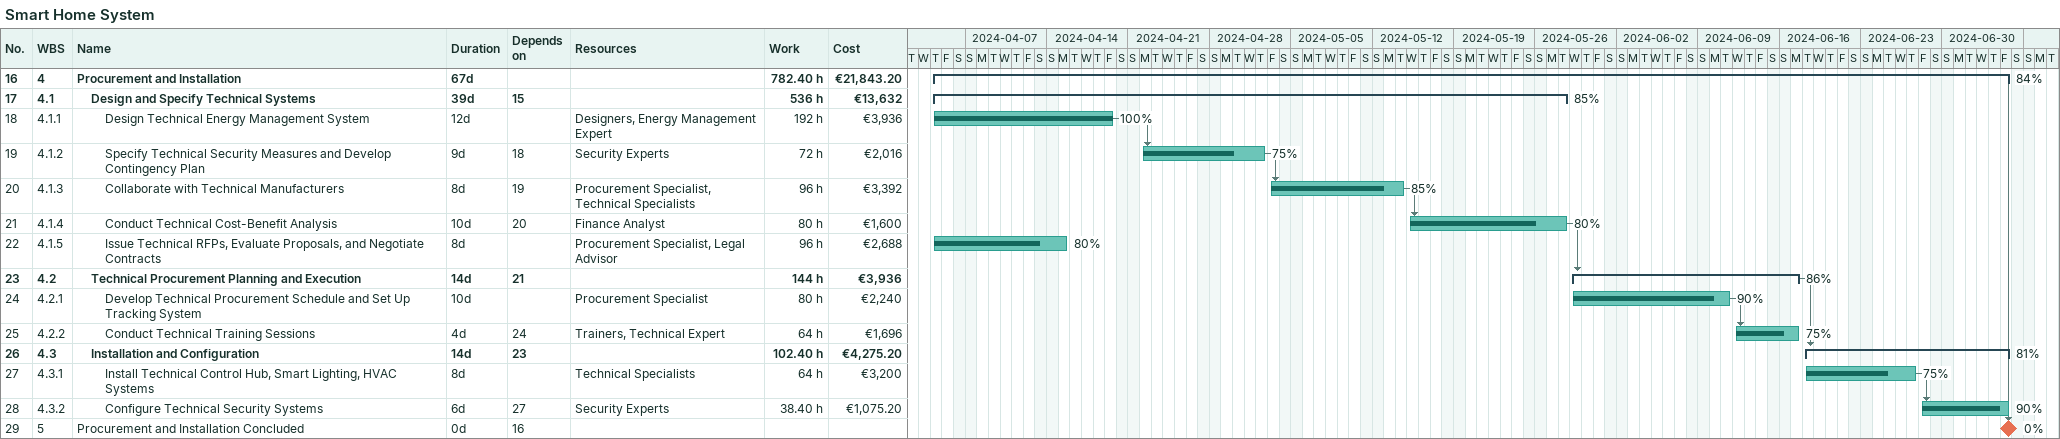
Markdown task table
Smart Home System

| ID | WBS | Task | Duration | Start | Finish | Predecessors | Resources | % complete | Work (h) | Cost (€) |
|---|---|---|---|---|---|---|---|---|---|---|
| 16 | 4 | **Procurement and Installation** | 67d | 2024-04-04 | 2024-07-05 |  |  | 84 | 782.40 | 21843.20 |
| 17 | 4.1 | **Design and Specify Technical Systems** | 39d | 2024-04-04 | 2024-05-28 | 15 |  | 85 | 536 | 13632 |
| 18 | 4.1.1 | Design Technical Energy Management System | 12d | 2024-04-04 | 2024-04-19 |  | Designers, Energy Management Expert | 100 | 192 | 3936 |
| 19 | 4.1.2 | Specify Technical Security Measures and Develop Contingency Plan | 9d | 2024-04-22 | 2024-05-02 | 18 | Security Experts | 75 | 72 | 2016 |
| 20 | 4.1.3 | Collaborate with Technical Manufacturers | 8d | 2024-05-03 | 2024-05-14 | 19 | Procurement Specialist, Technical Specialists | 85 | 96 | 3392 |
| 21 | 4.1.4 | Conduct Technical Cost-Benefit Analysis | 10d | 2024-05-15 | 2024-05-28 | 20 | Finance Analyst | 80 | 80 | 1600 |
| 22 | 4.1.5 | Issue Technical RFPs, Evaluate Proposals, and Negotiate Contracts | 8d | 2024-04-04 | 2024-04-15 |  | Procurement Specialist, Legal Advisor | 80 | 96 | 2688 |
| 23 | 4.2 | **Technical Procurement Planning and Execution** | 14d | 2024-05-29 | 2024-06-17 | 21 |  | 86 | 144 | 3936 |
| 24 | 4.2.1 | Develop Technical Procurement Schedule and Set Up Tracking System | 10d | 2024-05-29 | 2024-06-11 |  | Procurement Specialist | 90 | 80 | 2240 |
| 25 | 4.2.2 | Conduct Technical Training Sessions | 4d | 2024-06-12 | 2024-06-17 | 24 | Trainers, Technical Expert | 75 | 64 | 1696 |
| 26 | 4.3 | **Installation and Configuration** | 14d | 2024-06-18 | 2024-07-05 | 23 |  | 81 | 102.40 | 4275.20 |
| 27 | 4.3.1 | Install Technical Control Hub, Smart Lighting, HVAC Systems | 8d | 2024-06-18 | 2024-06-27 |  | Technical Specialists | 75 | 64 | 3200 |
| 28 | 4.3.2 | Configure Technical Security Systems | 6d | 2024-06-28 | 2024-07-05 | 27 | Security Experts | 90 | 38.40 | 1075.20 |
| 29 | 5 | Procurement and Installation Concluded | 0d | 2024-07-05 | 2024-07-05 | 16 |  | 0 |  |  |
